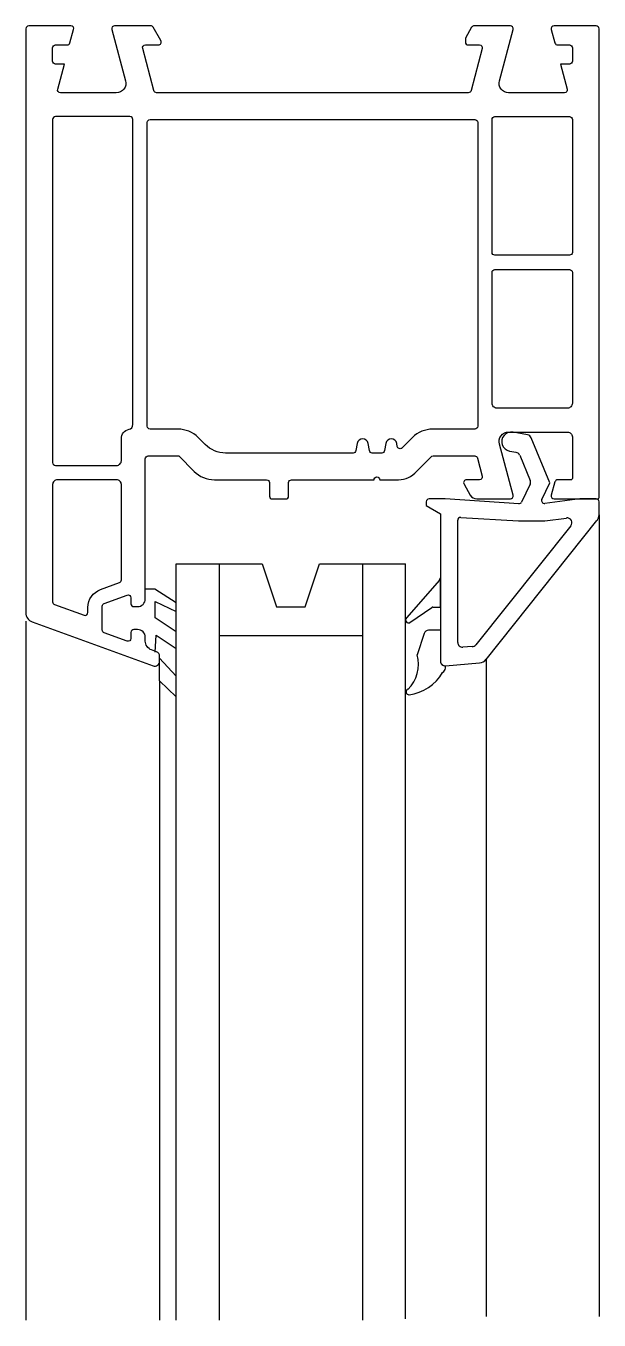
# Model space of a CAD drawing. Header units: inches. Extents: x 5 to 4439, y 354 to 1460.
# Drawn here: x 444.6 to 504.6, y 1324.6 to 1460.1 of the extents above; entities that cross this region are included whole.
import ezdxf

# ---------------------------------------------------------------- set-up
doc = ezdxf.new("R2010")
doc.units = ezdxf.units.IN
doc.header["$MEASUREMENT"] = 0
for name, color, linetype in [('FINE', 70, 'Continuous'), ('MED', 32, 'Continuous'), ('THIN', 151, 'Continuous')]:
    doc.layers.add(name, color=color, linetype=linetype)

# ---------------------------------------------------------------- blocks, each defined once
blk = doc.blocks.new('DVSF_O_HEADER')
at = {"layer": 'FINE'}
for p, q in [((15.75, -135.43), (15.75, -56.28)), ((15.75, -56.28), (24.75, -56.28)), ((20.25, -56.28), (20.25, -135.43)), ((24.75, -56.28), (26.25, -60.78)), ((29.25, -60.78), (30.75, -56.28)), ((30.75, -56.28), (39.75, -56.28)), ((35.25, -56.28), (35.25, -135.43)), ((39.75, -135.28), (39.75, -56.28)), ((43.29, -57.99), (39.85, -61.95)), ((43.4, -60.83), (43.4, -57.75)), ((13.5, -58.94), (12.5, -58.94)), ((15.75, -60.38), (13.5, -58.94)), ((13.55, -60.24), (15.75, -61.28)), ((13.55, -61.95), (13.55, -60.24)), ((26.25, -60.78), (29.25, -60.78)), ((40.18, -62.45), (42.48, -60.85)), ((42.6, -60.83), (43.4, -60.83)), ((15.75, -63.42), (13.55, -61.95)), ((41.69, -63.57), (40.96, -65.8)), ((43.4, -63.23), (42.16, -63.23)), ((13.55, -65.53), (13.63, -63.75)), ((13.63, -63.75), (15.75, -65.15)), ((20.25, -63.78), (35.25, -63.78)), ((15.75, -68.04), (14, -66.16)), ((14, -68.52), (14, -66.33)), ((43.91, -67.2), (43.91, -66.97)), ((14, -68.52), (15.75, -70.2))]:
    blk.add_line(p, q, dxfattribs=at)
for centre, radius, start, end in [((43.1, -57.75), 0.3, 309.6841, 360), ((42.6, -61.13), 0.3, 90, 113.7027), ((40.05, -62.18), 0.3, 131.6319, 294.7995), ((42.16, -63.73), 0.5, 90, 161.939), ((37.44, -66.8), 3.66, 314.033, 15.7625), ((39.47, -65.23), 4.81, 277.6137, 329.7044), ((43.41, -67.2), 0.5, 294.7923, 0), ((40.1, -69.7), 0.3, 113.9829, 270.278)]:
    blk.add_arc(centre, radius, start, end, dxfattribs=at)
at = {"layer": 'MED'}
for p, q in [((60, -51.15), (60, -135.07)), ((0, -62.28), (0, -135.43)), ((48.19, -66.29), (48.19, -135.07)), ((14, -68.52), (14, -135.43))]:
    blk.add_line(p, q, dxfattribs=at)
blk.add_lwpolyline([(12.5, -59.97), (12.5, -45.3, -0.414214), (12.8, -45), (16, -45), (17.62, -46.62, 0.198912), (19.74, -47.5), (25.2, -47.5, -0.414214), (25.5, -47.8), (25.5, -49.2, 0.414214), (25.8, -49.5), (27.2, -49.5, 0.414214), (27.5, -49.2), (27.5, -47.8, -0.414214), (27.8, -47.5), (36.45, -47.5, -1), (37.05, -47.5), (39.01, -47.5, 0.220922), (40.88, -46.62), (42.41, -45.09, -0.198912), (42.62, -45), (46.98, -45, -0.339454), (47.27, -45.22), (47.77, -47.12, -0.493145), (47.48, -47.5), (46.12, -47.5, 0.57735), (45.86, -47.95), (46.52, -49.1, 0.267949), (47.21, -49.5), (50.71, -49.5, 0.493145), (51, -49.12), (49.56, -43.76, -0.493145), (50.53, -42.5), (56.7, -42.5, -0.414214), (57.2, -43), (57.2, -47.35, -0.414214), (57.05, -47.5), (55.67, -47.5, 0.339454), (55.38, -47.72), (55, -49.12, 0.493145), (55.29, -49.5), (59.85, -49.5, 0.414214), (60, -49.35), (60, -0.3, 0.414214), (59.7, 0), (55.29, 0, 0.493145), (55, -0.38), (55.38, -1.78, 0.339454), (55.67, -2), (56.9, -2, -0.414214), (57.2, -2.3), (57.2, -3.7, -0.414214), (56.9, -4), (55.97, -4), (56.67, -6.62, -0.493145), (56.38, -7), (50.53, -7, -0.493145), (49.56, -5.74), (51, -0.38, 0.493145), (50.71, 0), (46.92, 0, 0.267949), (46.66, -0.15), (46, -1.3), (46, -1.7, 0.414214), (46.3, -2), (47.48, -2, -0.493145), (47.77, -2.38), (46.6, -6.78, -0.339454), (46.31, -7), (13.69, -7, -0.339454), (13.4, -6.78), (12.23, -2.38, -0.493145), (12.52, -2), (13.88, -2, 0.57735), (14.14, -1.55), (13.34, -0.15, 0.267949), (13.08, 0), (9.29, 0, 0.493145), (9, -0.38), (10.44, -5.74, -0.493145), (9.47, -7), (3.62, -7, -0.493145), (3.33, -6.62), (4.03, -4), (3.1, -4, -0.414214), (2.8, -3.7), (2.8, -2.3, -0.414214), (3.1, -2), (4.33, -2, 0.339454), (4.62, -1.78), (5, -0.38, 0.493145), (4.71, 0), (0.3, 0, 0.414214), (0, -0.3), (0, -61.42, 0.315299), (0.66, -62.36), (13.33, -66.97, 0.520567), (14, -66.5), (14, -65.97, 0.315299), (13.67, -65.5), (13.16, -65.31, -0.315299), (12.5, -64.37), (12.5, -63.97, 0.414214), (11.7, -63.17), (11.3, -63.17, 0.414214), (11, -63.47), (11, -64.1, -0.520567), (10.6, -64.38), (8.2, -63.51, -0.315299), (8, -63.23), (8, -60.72, -0.315299), (8.2, -60.44), (10.6, -59.56, -0.520567), (11, -59.84), (11, -60.47, 0.414214), (11.3, -60.77), (11.7, -60.77, 0.414214), (12.5, -59.97)], format="xyb", dxfattribs=at)
at = {"layer": 'THIN'}
for p, q in [((52.51, -42.81), (51, -42.53)), ((54.83, -47.82), (52.88, -43.11)), ((50.63, -44.5), (51.32, -44.62)), ((51.69, -44.92), (52.78, -47.56)), ((52.77, -47.97), (51.88, -49.83)), ((54.01, -49.56), (54.83, -47.82)), ((41.9, -49.8), (41.9, -50.2)), ((43.9, -49.5), (42.2, -49.5)), ((51.59, -50), (43.9, -49.5)), ((58, -49.5), (54.32, -49.98)), ((59.7, -49.5), (58, -49.5)), ((60, -51.15), (60, -49.8)), ((41.9, -50.2), (43.4, -51.07)), ((43.4, -51.07), (43.4, -66.47)), ((45.52, -51.43), (51.58, -51.8)), ((45.2, -64.51), (45.2, -51.73)), ((57.05, -52.31), (47.09, -64.77)), ((48.19, -66.29), (59.78, -51.77)), ((51.6, -51.8), (54.27, -51.8)), ((54.31, -51.8), (56.6, -51.5)), ((46.73, -64.96), (45.74, -65)), ((43.94, -66.97), (47.49, -66.66))]:
    blk.add_line(p, q, dxfattribs=at)
for points in [[(10.9, -9.5), (3.1, -9.5, 0.414214), (2.8, -9.8), (2.8, -45.7, 0.414214), (3.1, -46), (9.5, -46, 0.414214), (10, -45.5), (10, -43.2, -0.356394), (10.8, -42.22, 0.356394), (11.2, -41.73), (11.2, -9.8, 0.414214)], [(49.1, -9.5), (56.9, -9.5, -0.414214), (57.2, -9.8), (57.2, -23.7, -0.414214), (56.9, -24), (49.1, -24, -0.414214), (48.8, -23.7), (48.8, -9.8, -0.414214)], [(57.2, -39.5, -0.414214), (56.7, -40), (49.3, -40, -0.414214), (48.8, -39.5), (48.8, -25.8, -0.414214), (49.1, -25.5), (56.9, -25.5, -0.414214), (57.2, -25.8), (57.2, -39.5)], [(2.8, -48), (2.8, -60.27, 0.315299), (3, -60.55), (6.1, -61.68, 0.520567), (6.5, -61.4), (6.5, -60.86, -0.315299), (7.82, -58.98), (9.8, -58.26, 0.315299), (10, -57.97), (10, -48, 0.414214), (9.5, -47.5), (3.3, -47.5, 0.414214)]]:
    blk.add_lwpolyline(points, format="xyb", close=True, dxfattribs=at)
blk.add_lwpolyline([(47.3, -41.9, -0.414214), (47, -42.2), (42.58, -42.2, 0.198912), (40.46, -43.08), (39.38, -44.16, -0.606815), (38.88, -44), (38.82, -43.69, 0.8391), (37.68, -43.69), (37.54, -44.45, -0.36397), (37.25, -44.7), (36.25, -44.7, -0.36397), (35.96, -44.45), (35.82, -43.69, 0.8391), (34.68, -43.69), (34.54, -44.45, -0.36397), (34.25, -44.7), (20.9, -44.7, -0.198912), (18.78, -43.82), (18.04, -43.08, 0.198912), (15.92, -42.2), (13, -42.2, -0.414214), (12.7, -41.9), (12.7, -10.1, -0.414214), (13, -9.8), (47, -9.8, -0.414214), (47.3, -10.1), (47.3, -41.9)], format="xyb", dxfattribs=at)
for centre, radius, start, end in [((50.81, -43.51), 1, 79.5132, 259.5135), ((52.42, -43.3), 0.5, 22.5133, 79.5133), ((51.22, -45.12), 0.5, 22.5133, 79.5133), ((52.32, -47.75), 0.5, 334.5133, 22.5133), ((42.2, -49.8), 0.3, 90, 180), ((51.61, -49.7), 0.3, 266.3148, 334.5133), ((54.28, -49.68), 0.3, 154.5133, 277.4504), ((59.7, -49.8), 0.3, 0, 90), ((45.5, -51.73), 0.3, 85.7073, 180), ((59, -51.15), 1, 321.3802, 360), ((51.6, -51.5), 0.3, 265.7073, 270), ((54.27, -51.5), 0.3, 270, 277.4504), ((56.66, -51.99), 0.5, 321.3802, 97.4504), ((45.7, -64.51), 0.5, 180, 275), ((46.7, -64.46), 0.5, 272.6696, 321.3802), ((47.41, -65.66), 1, 275, 321.3802), ((43.9, -66.47), 0.5, 180, 271.4797), ((43.9, -66.47), 0.5, 180, 275)]:
    blk.add_arc(centre, radius, start, end, dxfattribs=at)

msp = doc.modelspace()

# ---------------------------------------------------------------- block references
msp.add_blockref('DVSF_O_HEADER', (444.59, 1460.08))

doc.saveas('drawing.dxf')
